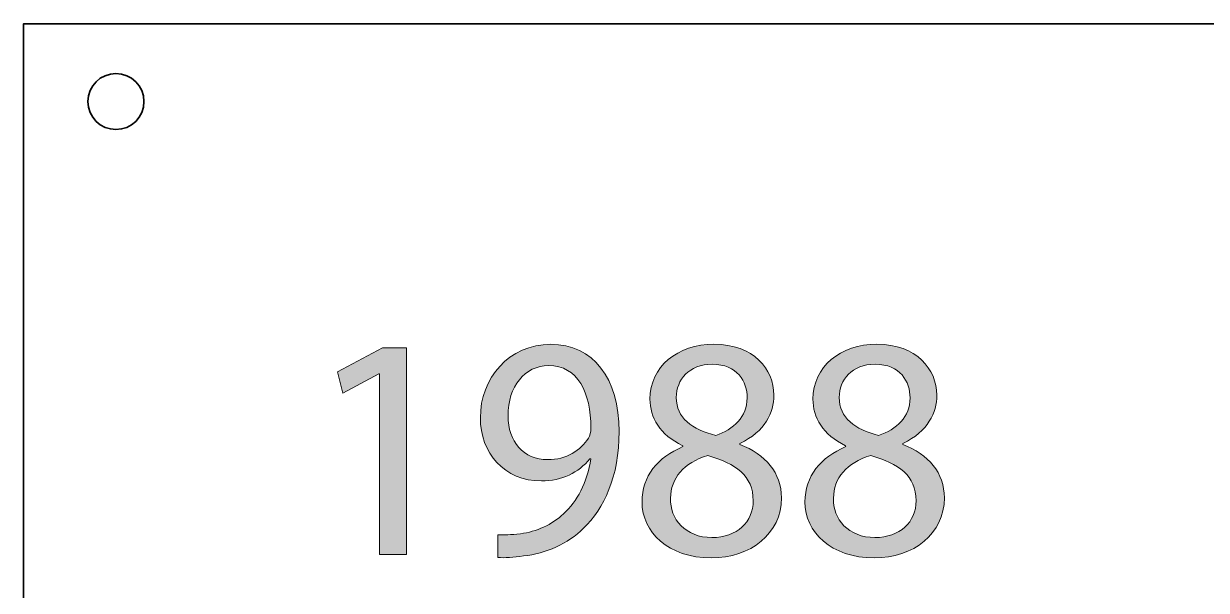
# Model space of a CAD drawing. Header units: inches. Extents: x 0 to 4188, y -1191 to 0.
# Drawn here: x -0.5 to 421.7, y -202.1 to 0 of the extents above; entities that cross this region are included whole.
import ezdxf

# ---------------------------------------------------------------- set-up
doc = ezdxf.new("R2010")
doc.units = ezdxf.units.IN
doc.header["$MEASUREMENT"] = 0
doc.layers.add('Cut', color=7, linetype='Continuous')
doc.layers.add('Graveren', color=7, linetype='Continuous')

# ---------------------------------------------------------------- blocks, each defined once
blk = doc.blocks.new('block 3')
at = {"layer": 'Graveren', "true_color": 0x1a1718}
h = blk.add_hatch(color=250, dxfattribs=at)
h.dxf.hatch_style = 2
h.paths.add_polyline_path([(126.48, -124.92), (126.25, -124.92), (113.44, -131.83), (111.51, -124.24), (127.61, -115.62), (136.11, -115.62), (136.11, -189.32), (126.48, -189.32)])
h = blk.add_hatch(color=250, dxfattribs=at)
h.dxf.hatch_style = 2
edge = h.paths.add_edge_path()
edge.add_spline(control_points=[(168.77, -182.29), (170.92, -182.52), (173.42, -182.29), (176.82, -181.95), (182.6, -181.16), (188.04, -178.78), (192.24, -174.81), (197.11, -170.38), (200.63, -163.92), (201.99, -155.19), (201.99, -155.19), (201.65, -155.19), (201.65, -155.19), (197.57, -160.18), (191.67, -163.13), (184.3, -163.13), (171.03, -163.13), (162.53, -153.15), (162.53, -140.56), (162.53, -126.62), (172.62, -114.37), (187.7, -114.37), (202.78, -114.37), (212.08, -126.62), (212.08, -145.44), (212.08, -161.65), (206.64, -172.99), (199.38, -180.02), (193.71, -185.58), (185.89, -188.98), (177.95, -189.89), (174.32, -190.45), (171.15, -190.57), (168.77, -190.45), (168.77, -190.45), (168.77, -182.29), (168.77, -182.29)], knot_values=[0, 0, 0, 0, 1, 1, 1, 2, 2, 2, 3, 3, 3, 4, 4, 4, 5, 5, 5, 6, 6, 6, 7, 7, 7, 8, 8, 8, 9, 9, 9, 10, 10, 10, 11, 11, 11, 12, 12, 12, 12], degree=3, periodic=1)
edge = h.paths.add_edge_path()
edge.add_spline(control_points=[(172.4, -139.88), (172.4, -149.07), (177.95, -155.53), (186.57, -155.53), (193.26, -155.53), (198.47, -152.24), (201.08, -147.82), (201.65, -146.91), (201.99, -145.78), (201.99, -144.19), (201.99, -131.61), (197.34, -121.97), (186.91, -121.97), (178.4, -121.97), (172.4, -129.45), (172.4, -139.88)], knot_values=[0, 0, 0, 0, 1, 1, 1, 2, 2, 2, 3, 3, 3, 4, 4, 4, 5, 5, 5, 5], degree=3, periodic=1)
h = blk.add_hatch(color=250, dxfattribs=at)
h.dxf.hatch_style = 2
edge = h.paths.add_edge_path()
edge.add_spline(control_points=[(220.24, -170.61), (220.24, -161.31), (225.8, -154.74), (234.87, -150.88), (234.87, -150.88), (234.76, -150.54), (234.76, -150.54), (226.59, -146.69), (223.08, -140.34), (223.08, -133.99), (223.08, -122.31), (232.94, -114.37), (245.87, -114.37), (260.15, -114.37), (267.3, -123.33), (267.3, -132.51), (267.3, -138.75), (264.24, -145.44), (255.17, -149.75), (255.17, -149.75), (255.17, -150.09), (255.17, -150.09), (264.35, -153.72), (270.02, -160.18), (270.02, -169.14), (270.02, -181.95), (259.02, -190.57), (244.96, -190.57), (229.54, -190.57), (220.24, -181.38), (220.24, -170.61)], knot_values=[0, 0, 0, 0, 1, 1, 1, 2, 2, 2, 3, 3, 3, 4, 4, 4, 5, 5, 5, 6, 6, 6, 7, 7, 7, 8, 8, 8, 9, 9, 9, 10, 10, 10, 10], degree=3, periodic=1)
edge = h.paths.add_edge_path()
edge.add_spline(control_points=[(259.93, -170.16), (259.93, -161.2), (253.69, -156.89), (243.71, -154.06), (235.1, -156.55), (230.45, -162.22), (230.45, -169.25), (230.11, -176.73), (235.78, -183.31), (245.19, -183.31), (254.15, -183.31), (259.93, -177.75), (259.93, -170.16)], knot_values=[0, 0, 0, 0, 1, 1, 1, 2, 2, 2, 3, 3, 3, 4, 4, 4, 4], degree=3, periodic=1)
edge = h.paths.add_edge_path()
edge.add_spline(control_points=[(232.49, -133.31), (232.49, -140.68), (238.04, -144.65), (246.55, -146.91), (252.9, -144.76), (257.77, -140.22), (257.77, -133.53), (257.77, -127.64), (254.26, -121.51), (245.3, -121.51), (237.02, -121.51), (232.49, -126.96), (232.49, -133.31)], knot_values=[0, 0, 0, 0, 1, 1, 1, 2, 2, 2, 3, 3, 3, 4, 4, 4, 4], degree=3, periodic=1)
h = blk.add_hatch(color=250, dxfattribs=at)
h.dxf.hatch_style = 2
edge = h.paths.add_edge_path()
edge.add_spline(control_points=[(278.41, -170.61), (278.41, -161.31), (283.96, -154.74), (293.03, -150.88), (293.03, -150.88), (292.92, -150.54), (292.92, -150.54), (284.76, -146.69), (281.24, -140.34), (281.24, -133.99), (281.24, -122.31), (291.11, -114.37), (304.03, -114.37), (318.32, -114.37), (325.46, -123.33), (325.46, -132.51), (325.46, -138.75), (322.4, -145.44), (313.33, -149.75), (313.33, -149.75), (313.33, -150.09), (313.33, -150.09), (322.51, -153.72), (328.18, -160.18), (328.18, -169.14), (328.18, -181.95), (317.19, -190.57), (303.13, -190.57), (287.7, -190.57), (278.41, -181.38), (278.41, -170.61)], knot_values=[0, 0, 0, 0, 1, 1, 1, 2, 2, 2, 3, 3, 3, 4, 4, 4, 5, 5, 5, 6, 6, 6, 7, 7, 7, 8, 8, 8, 9, 9, 9, 10, 10, 10, 10], degree=3, periodic=1)
edge = h.paths.add_edge_path()
edge.add_spline(control_points=[(318.09, -170.16), (318.09, -161.2), (311.86, -156.89), (301.88, -154.06), (293.26, -156.55), (288.61, -162.22), (288.61, -169.25), (288.27, -176.73), (293.94, -183.31), (303.35, -183.31), (312.31, -183.31), (318.09, -177.75), (318.09, -170.16)], knot_values=[0, 0, 0, 0, 1, 1, 1, 2, 2, 2, 3, 3, 3, 4, 4, 4, 4], degree=3, periodic=1)
edge = h.paths.add_edge_path()
edge.add_spline(control_points=[(290.65, -133.31), (290.65, -140.68), (296.21, -144.65), (304.71, -146.91), (311.06, -144.76), (315.94, -140.22), (315.94, -133.53), (315.94, -127.64), (312.42, -121.51), (303.47, -121.51), (295.19, -121.51), (290.65, -126.96), (290.65, -133.31)], knot_values=[0, 0, 0, 0, 1, 1, 1, 2, 2, 2, 3, 3, 3, 4, 4, 4, 4], degree=3, periodic=1)
at = {"layer": 'Graveren', "lineweight": 0}
blk.add_lwpolyline([(126.48, -124.92), (126.25, -124.92), (113.44, -131.83), (111.51, -124.24), (127.61, -115.62), (136.11, -115.62), (136.11, -189.32), (126.48, -189.32), (126.48, -124.92)], dxfattribs=at)
for points, knots in [([(168.77, -182.29), (170.92, -182.52), (173.42, -182.29), (176.82, -181.95), (182.6, -181.16), (188.04, -178.78), (192.24, -174.81), (197.11, -170.38), (200.63, -163.92), (201.99, -155.19), (201.99, -155.19), (201.65, -155.19), (201.65, -155.19), (197.57, -160.18), (191.67, -163.13), (184.3, -163.13), (171.03, -163.13), (162.53, -153.15), (162.53, -140.56), (162.53, -126.62), (172.62, -114.37), (187.7, -114.37), (202.78, -114.37), (212.08, -126.62), (212.08, -145.44), (212.08, -161.65), (206.64, -172.99), (199.38, -180.02), (193.71, -185.58), (185.89, -188.98), (177.95, -189.89), (174.32, -190.45), (171.15, -190.57), (168.77, -190.45), (168.77, -190.45), (168.77, -182.29), (168.77, -182.29)], [0, 0, 0, 0, 1, 1, 1, 2, 2, 2, 3, 3, 3, 4, 4, 4, 5, 5, 5, 6, 6, 6, 7, 7, 7, 8, 8, 8, 9, 9, 9, 10, 10, 10, 11, 11, 11, 12, 12, 12, 12]), ([(220.24, -170.61), (220.24, -161.31), (225.8, -154.74), (234.87, -150.88), (234.87, -150.88), (234.76, -150.54), (234.76, -150.54), (226.59, -146.69), (223.08, -140.34), (223.08, -133.99), (223.08, -122.31), (232.94, -114.37), (245.87, -114.37), (260.15, -114.37), (267.3, -123.33), (267.3, -132.51), (267.3, -138.75), (264.24, -145.44), (255.17, -149.75), (255.17, -149.75), (255.17, -150.09), (255.17, -150.09), (264.35, -153.72), (270.02, -160.18), (270.02, -169.14), (270.02, -181.95), (259.02, -190.57), (244.96, -190.57), (229.54, -190.57), (220.24, -181.38), (220.24, -170.61)], [0, 0, 0, 0, 1, 1, 1, 2, 2, 2, 3, 3, 3, 4, 4, 4, 5, 5, 5, 6, 6, 6, 7, 7, 7, 8, 8, 8, 9, 9, 9, 10, 10, 10, 10]), ([(278.41, -170.61), (278.41, -161.31), (283.96, -154.74), (293.03, -150.88), (293.03, -150.88), (292.92, -150.54), (292.92, -150.54), (284.76, -146.69), (281.24, -140.34), (281.24, -133.99), (281.24, -122.31), (291.11, -114.37), (304.03, -114.37), (318.32, -114.37), (325.46, -123.33), (325.46, -132.51), (325.46, -138.75), (322.4, -145.44), (313.33, -149.75), (313.33, -149.75), (313.33, -150.09), (313.33, -150.09), (322.51, -153.72), (328.18, -160.18), (328.18, -169.14), (328.18, -181.95), (317.19, -190.57), (303.13, -190.57), (287.7, -190.57), (278.41, -181.38), (278.41, -170.61)], [0, 0, 0, 0, 1, 1, 1, 2, 2, 2, 3, 3, 3, 4, 4, 4, 5, 5, 5, 6, 6, 6, 7, 7, 7, 8, 8, 8, 9, 9, 9, 10, 10, 10, 10]), ([(172.4, -139.88), (172.4, -149.07), (177.95, -155.53), (186.57, -155.53), (193.26, -155.53), (198.47, -152.24), (201.08, -147.82), (201.65, -146.91), (201.99, -145.78), (201.99, -144.19), (201.99, -131.61), (197.34, -121.97), (186.91, -121.97), (178.4, -121.97), (172.4, -129.45), (172.4, -139.88)], [0, 0, 0, 0, 1, 1, 1, 2, 2, 2, 3, 3, 3, 4, 4, 4, 5, 5, 5, 5]), ([(232.49, -133.31), (232.49, -140.68), (238.04, -144.65), (246.55, -146.91), (252.9, -144.76), (257.77, -140.22), (257.77, -133.53), (257.77, -127.64), (254.26, -121.51), (245.3, -121.51), (237.02, -121.51), (232.49, -126.96), (232.49, -133.31)], [0, 0, 0, 0, 1, 1, 1, 2, 2, 2, 3, 3, 3, 4, 4, 4, 4]), ([(290.65, -133.31), (290.65, -140.68), (296.21, -144.65), (304.71, -146.91), (311.06, -144.76), (315.94, -140.22), (315.94, -133.53), (315.94, -127.64), (312.42, -121.51), (303.47, -121.51), (295.19, -121.51), (290.65, -126.96), (290.65, -133.31)], [0, 0, 0, 0, 1, 1, 1, 2, 2, 2, 3, 3, 3, 4, 4, 4, 4]), ([(259.93, -170.16), (259.93, -161.2), (253.69, -156.89), (243.71, -154.06), (235.1, -156.55), (230.45, -162.22), (230.45, -169.25), (230.11, -176.73), (235.78, -183.31), (245.19, -183.31), (254.15, -183.31), (259.93, -177.75), (259.93, -170.16)], [0, 0, 0, 0, 1, 1, 1, 2, 2, 2, 3, 3, 3, 4, 4, 4, 4]), ([(318.09, -170.16), (318.09, -161.2), (311.86, -156.89), (301.88, -154.06), (293.26, -156.55), (288.61, -162.22), (288.61, -169.25), (288.27, -176.73), (293.94, -183.31), (303.35, -183.31), (312.31, -183.31), (318.09, -177.75), (318.09, -170.16)], [0, 0, 0, 0, 1, 1, 1, 2, 2, 2, 3, 3, 3, 4, 4, 4, 4])]:
    blk.add_open_spline(points, degree=3, knots=knots, dxfattribs=at)

msp = doc.modelspace()

# ---------------------------------------------------------------- linework, layer by layer
at = {"layer": 'Cut', "color": 250, "lineweight": 35, "true_color": 0x1a1718}
msp.add_lwpolyline([(841.39, -1190.55), (-0.5, -1190.55), (-0.5, 0), (841.39, 0), (841.39, -1190.55)], dxfattribs=at)
msp.add_open_spline([(42.46, -27.77), (42.46, -33.29), (37.98, -37.77), (32.46, -37.77), (26.94, -37.77), (22.46, -33.29), (22.46, -27.77), (22.46, -22.25), (26.94, -17.77), (32.46, -17.77), (37.98, -17.77), (42.46, -22.25), (42.46, -27.77)], degree=3, knots=[0, 0, 0, 0, 1, 1, 1, 2, 2, 2, 3, 3, 3, 4, 4, 4, 4], dxfattribs=at)

# ---------------------------------------------------------------- block references
at = {"layer": 'Graveren'}
msp.add_blockref('block 3', (0, 0), dxfattribs=at)

doc.saveas('drawing.dxf')
